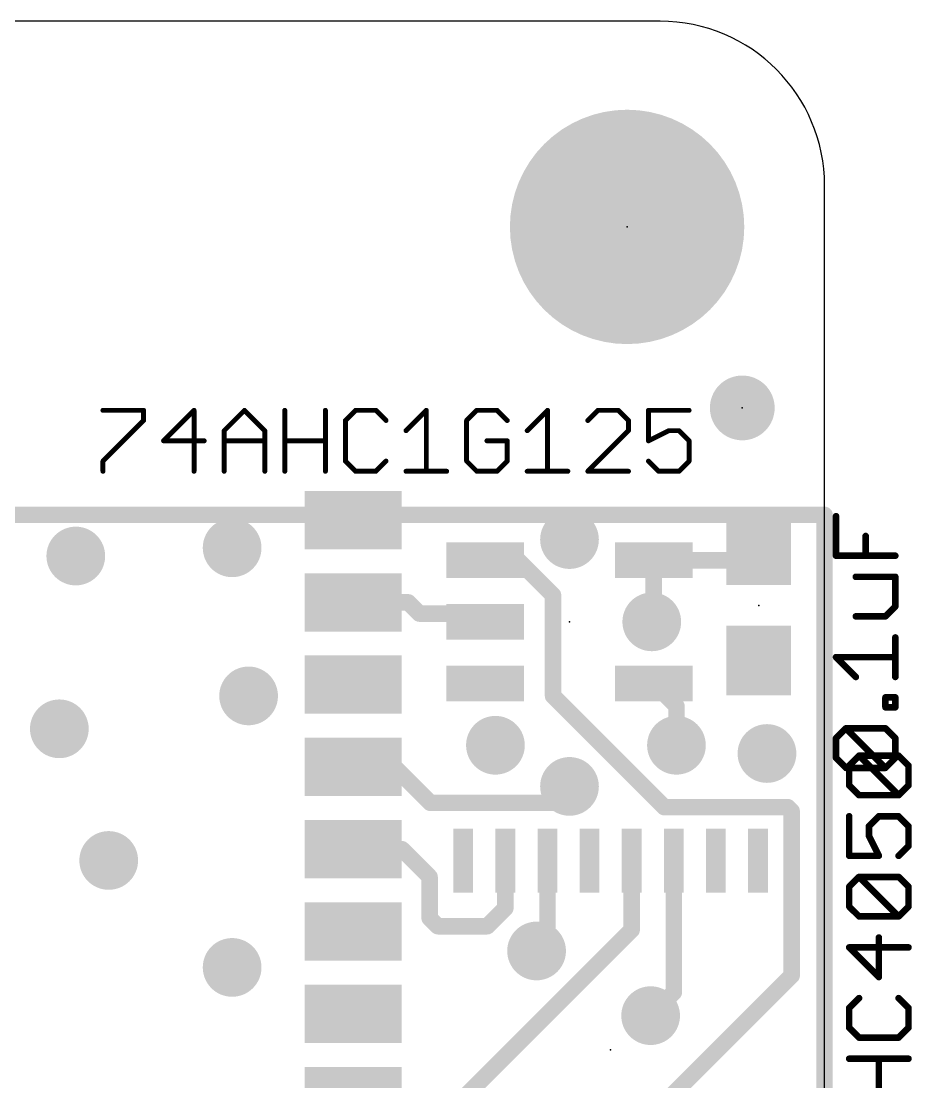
# Model space of a CAD drawing. Extents: x -4.5 to 33.1, y -5.3 to 33.
# Drawn here: x 19.35 to 33.1, y 16.65 to 33.02 of the extents above; entities that cross this region are included whole.
import ezdxf

# ---------------------------------------------------------------- set-up
doc = ezdxf.new("R2010")
doc.units = 0
for name, color, linetype in [('1', 12, 'CONTINUOUS'), ('17', 110, 'CONTINUOUS'), ('18', 110, 'CONTINUOUS'), ('20', 53, 'CONTINUOUS'), ('23', 53, 'CONTINUOUS'), ('27', 4, 'CONTINUOUS'), ('30', 253, 'CONTINUOUS')]:
    doc.layers.add(name, color=color, linetype=linetype)

# ---------------------------------------------------------------- blocks, each defined once
blk = doc.blocks.new('RECT')
blk.add_solid([(-0.5, -0.5), (0.5, -0.5), (-0.5, 0.5), (0.5, 0.5)])
blk = doc.blocks.new('PIE')
at = {"const_width": 0.5}
blk.add_lwpolyline([(0, -0.25, 1), (0, 0.25, 1), (0, -0.25)], format="xyb", dxfattribs=at)
blk = doc.blocks.new('ROUNDP')
at = {"const_width": 0.5}
blk.add_lwpolyline([(0, -0.25, 1), (0, 0.25, 1), (0, -0.25)], format="xyb", dxfattribs=at)
blk = doc.blocks.new('ROUNDV')
at = {"const_width": 0.5}
blk.add_lwpolyline([(0, -0.25, 1), (0, 0.25, 1), (0, -0.25)], format="xyb", dxfattribs=at)

msp = doc.modelspace()

# ---------------------------------------------------------------- linework, layer by layer
at = {"layer": '1', "const_width": 0.254}
for points in [[(0, 25.4), (31.75, 25.4)], [(31.75, 25.4), (31.75, 0)], [(30.48, 24.853), (30.326, 24.699)], [(30.734, 24.853), (30.48, 24.853)], [(27.021, 24.699), (26.513, 24.699)], [(27.559, 24.161), (27.021, 24.699)], [(29.113, 24.699), (29.113, 23.779)], [(29.113, 24.699), (30.326, 24.699)], [(27.559, 24.161), (27.559, 22.606)], [(24.475, 24.05), (25.323, 24.05)], [(25.497, 23.876), (25.323, 24.05)], [(26.386, 23.876), (25.497, 23.876)], [(26.513, 23.749), (26.386, 23.876)], [(29.113, 23.779), (29.083, 23.749)], [(29.464, 22.448), (29.113, 22.799)], [(29.2767, 20.8883), (27.559, 22.606)], [(29.464, 22.448), (29.464, 21.844)], [(24.475, 21.51), (25.11, 21.51)], [(25.665, 20.955), (25.11, 21.51)], [(27.813, 21.209), (27.559, 20.955)], [(27.559, 20.955), (25.665, 20.955)], [(29.2767, 20.8883), (31.1817, 20.8883)], [(31.1817, 20.8883), (31.242, 20.828)], [(31.242, 20.828), (31.242, 18.288)], [(25.226, 20.24), (24.475, 20.24)], [(25.654, 19.812), (25.226, 20.24)], [(26.823, 20.0628), (26.823, 19.33)], [(27.473, 20.0628), (27.473, 18.837)], [(28.773, 20.0628), (28.773, 18.994)], [(29.423, 20.0628), (29.423, 18.0281)], [(25.654, 19.812), (25.654, 19.177)], [(26.823, 19.33), (26.543, 19.05)], [(25.781, 19.05), (25.654, 19.177)], [(26.543, 19.05), (25.781, 19.05)], [(28.773, 18.994), (24.939, 15.16)], [(27.473, 18.837), (27.305, 18.669)], [(31.242, 18.288), (29.027, 16.073)], [(29.423, 18.0281), (29.0655, 17.6706)]]:
    msp.add_lwpolyline(points, dxfattribs=at)
at = {"layer": '1', "const_width": 0.127}
for points in [[(31.8135, 25.4, 1), (31.6865, 25.4)], [(31.75, 25.3365, 1), (31.75, 25.4635)], [(30.48, 24.9165, 1), (30.48, 24.7895)], [(30.5249, 24.8081, 1), (30.4351, 24.8979)], [(30.734, 24.7895, 1), (30.734, 24.9165)], [(26.513, 24.7625, 1), (26.513, 24.6355)], [(27.0659, 24.7439, 1), (26.9761, 24.6541)], [(27.021, 24.6355, 1), (27.021, 24.7625)], [(29.1765, 24.699, 1), (29.0495, 24.699)], [(29.113, 24.7625, 1), (29.113, 24.6355)], [(30.2811, 24.7439, 1), (30.3709, 24.6541)], [(30.326, 24.6355, 1), (30.326, 24.7625)], [(27.6225, 24.161, 1), (27.4955, 24.161)], [(27.5141, 24.1161, 1), (27.6039, 24.2059)], [(24.475, 24.1135, 1), (24.475, 23.9865)], [(25.3679, 24.0949, 1), (25.2781, 24.0051)], [(25.323, 23.9865, 1), (25.323, 24.1135)], [(25.497, 23.9395, 1), (25.497, 23.8125)], [(25.4521, 23.8311, 1), (25.5419, 23.9209)], [(26.4309, 23.9209, 1), (26.3411, 23.8311)], [(26.386, 23.8125, 1), (26.386, 23.9395)], [(29.1579, 23.7341, 1), (29.0681, 23.8239)], [(26.4681, 23.7041, 1), (26.5579, 23.7939)], [(29.0381, 23.7939, 1), (29.1279, 23.7041)], [(29.0495, 23.779, 1), (29.1765, 23.779)], [(29.1579, 22.8439, 1), (29.0681, 22.7541)], [(27.6039, 22.6509, 1), (27.5141, 22.5611)], [(27.4955, 22.606, 1), (27.6225, 22.606)], [(29.5275, 22.448, 1), (29.4005, 22.448)], [(29.4191, 22.4031, 1), (29.5089, 22.4929)], [(29.4005, 21.844, 1), (29.5275, 21.844)], [(24.475, 21.5735, 1), (24.475, 21.4465)], [(25.1549, 21.5549, 1), (25.0651, 21.4651)], [(25.11, 21.4465, 1), (25.11, 21.5735)], [(27.8579, 21.1641, 1), (27.7681, 21.2539)], [(25.665, 21.0185, 1), (25.665, 20.8915)], [(25.6201, 20.9101, 1), (25.7099, 20.9999)], [(27.5141, 20.9999, 1), (27.6039, 20.9101)], [(27.559, 20.8915, 1), (27.559, 21.0185)], [(29.2767, 20.9518, 1), (29.2767, 20.8248)], [(29.2318, 20.8434, 1), (29.3216, 20.9332)], [(31.2266, 20.9332, 1), (31.1368, 20.8434)], [(31.3055, 20.828, 1), (31.1785, 20.828)], [(31.1817, 20.8248, 1), (31.1817, 20.9518)], [(31.1971, 20.7831, 1), (31.2869, 20.8729)], [(24.475, 20.3035, 1), (24.475, 20.1765)], [(25.2709, 20.2849, 1), (25.1811, 20.1951)], [(25.226, 20.1765, 1), (25.226, 20.3035)], [(26.8865, 20.0628, 1), (26.7595, 20.0628)], [(27.5365, 20.0628, 1), (27.4095, 20.0628)], [(28.8365, 20.0628, 1), (28.7095, 20.0628)], [(29.4865, 20.0628, 1), (29.3595, 20.0628)], [(25.7175, 19.812, 1), (25.5905, 19.812)], [(25.6091, 19.7671, 1), (25.6989, 19.8569)], [(26.7595, 19.33, 1), (26.8865, 19.33)], [(26.8679, 19.2851, 1), (26.7781, 19.3749)], [(25.6989, 19.2219, 1), (25.6091, 19.1321)], [(25.5905, 19.177, 1), (25.7175, 19.177)], [(25.781, 19.1135, 1), (25.781, 18.9865)], [(25.7361, 19.0051, 1), (25.8259, 19.0949)], [(26.4981, 19.0949, 1), (26.5879, 19.0051)], [(26.543, 18.9865, 1), (26.543, 19.1135)], [(28.7095, 18.994, 1), (28.8365, 18.994)], [(28.8179, 18.9491, 1), (28.7281, 19.0389)], [(27.4095, 18.837, 1), (27.5365, 18.837)], [(27.5179, 18.7921, 1), (27.4281, 18.8819)], [(27.2601, 18.7139, 1), (27.3499, 18.6241)], [(31.1785, 18.288, 1), (31.3055, 18.288)], [(31.2869, 18.2431, 1), (31.1971, 18.3329)], [(29.3595, 18.0281, 1), (29.4865, 18.0281)], [(29.4679, 17.9832, 1), (29.3781, 18.073)], [(29.0205, 17.7155, 1), (29.1104, 17.6256)]]:
    msp.add_lwpolyline(points, format="xyb", dxfattribs=at)
at = {"layer": '20'}
for p, q in [((29.21, 33.02), (2.54, 33.02)), ((31.75, 2.54), (31.75, 30.48))]:
    msp.add_line(p, q, dxfattribs=at)
msp.add_arc((29.21, 30.48), 2.54, 0, 90, dxfattribs=at)
at = {"layer": '23'}
for p in [(28.702, 29.845), (30.48, 27.051), (30.734, 24.003), (27.813, 23.749), (28.448, 17.145)]:
    msp.add_point(p, dxfattribs=at)
at = {"layer": '27'}
for points, const_width in [([(20.6121, 27.0328, 1), (20.6121, 26.9947)], 0.0381), ([(21.2582, 27.0137, 1), (21.2201, 27.0137)], 0.0381), ([(21.2392, 26.9947, 1), (21.2392, 27.0328)], 0.0381), ([(22.037, 27.0137, 1), (21.9989, 27.0137)], 0.0381), ([(22.0314, 27.0002, 1), (22.0044, 27.0272)], 0.0381), ([(22.8101, 27.0272, 1), (22.7832, 27.0002)], 0.0381), ([(22.8101, 27.0002, 1), (22.7832, 27.0272)], 0.0381), ([(23.4377, 27.0137, 1), (23.3996, 27.0137)], 0.0381), ([(24.0648, 27.0137, 1), (24.0267, 27.0137)], 0.0381), ([(24.5109, 27.0328, 1), (24.5109, 26.9947)], 0.0381), ([(24.5244, 27.0002, 1), (24.4975, 27.0272)], 0.0381), ([(24.8379, 27.0272, 1), (24.811, 27.0002)], 0.0381), ([(24.8245, 26.9947, 1), (24.8245, 27.0328)], 0.0381), ([(25.6223, 27.0137, 1), (25.5842, 27.0137)], 0.0381), ([(25.6167, 27.0002, 1), (25.5898, 27.0272)], 0.0381), ([(26.382, 27.0328, 1), (26.382, 26.9947)], 0.0381), ([(26.3954, 27.0002, 1), (26.3685, 27.0272)], 0.0381), ([(26.709, 27.0272, 1), (26.682, 27.0002)], 0.0381), ([(26.6955, 26.9947, 1), (26.6955, 27.0328)], 0.0381), ([(27.4933, 27.0137, 1), (27.4552, 27.0137)], 0.0381), ([(27.4877, 27.0002, 1), (27.4608, 27.0272)], 0.0381), ([(28.253, 27.0328, 1), (28.253, 26.9947)], 0.0381), ([(28.2665, 27.0002, 1), (28.2395, 27.0272)], 0.0381), ([(28.58, 27.0272, 1), (28.5531, 27.0002)], 0.0381), ([(28.5666, 26.9947, 1), (28.5666, 27.0328)], 0.0381), ([(29.0508, 27.0137, 1), (29.0127, 27.0137)], 0.0381), ([(29.0318, 27.0328, 1), (29.0318, 26.9947)], 0.0381), ([(29.6588, 26.9947, 1), (29.6588, 27.0328)], 0.0381), ([(21.2201, 26.8569, 1), (21.2582, 26.8569)], 0.0381), ([(21.2526, 26.8435, 1), (21.2257, 26.8704)], 0.0381), ([(24.3732, 26.8569, 1), (24.3351, 26.8569)], 0.0381), ([(24.3407, 26.8704, 1), (24.3676, 26.8435)], 0.0381), ([(24.9678, 26.8435, 1), (24.9947, 26.8704)], 0.0381), ([(26.2443, 26.8569, 1), (26.2062, 26.8569)], 0.0381), ([(26.2117, 26.8704, 1), (26.2387, 26.8435)], 0.0381), ([(26.8388, 26.8435, 1), (26.8658, 26.8704)], 0.0381), ([(28.0828, 26.8704, 1), (28.1097, 26.8435)], 0.0381), ([(28.7424, 26.8569, 1), (28.7043, 26.8569)], 0.0381), ([(28.7098, 26.8435, 1), (28.7368, 26.8704)], 0.0381), ([(22.5022, 26.7002, 1), (22.4641, 26.7002)], 0.0381), ([(22.4697, 26.7136, 1), (22.4966, 26.6867)], 0.0381), ([(23.1293, 26.7002, 1), (23.0912, 26.7002)], 0.0381), ([(23.0967, 26.6867, 1), (23.1237, 26.7136)], 0.0381), ([(25.2762, 26.7136, 1), (25.3032, 26.6867)], 0.0381), ([(27.1473, 26.7136, 1), (27.1742, 26.6867)], 0.0381), ([(28.7043, 26.7002, 1), (28.7424, 26.7002)], 0.0381), ([(28.7368, 26.6867, 1), (28.7098, 26.7136)], 0.0381), ([(29.3453, 26.7192, 1), (29.3453, 26.6811)], 0.0381), ([(29.3538, 26.6831, 1), (29.3368, 26.7172)], 0.0381), ([(29.5155, 26.7136, 1), (29.4886, 26.6867)], 0.0381), ([(29.5021, 26.6811, 1), (29.5021, 26.7192)], 0.0381), ([(21.5476, 26.5625, 1), (21.5476, 26.5244)], 0.0381), ([(21.5341, 26.5569, 1), (21.5611, 26.5299)], 0.0381), ([(22.1747, 26.5244, 1), (22.1747, 26.5625)], 0.0381), ([(22.4831, 26.5625, 1), (22.4831, 26.5244)], 0.0381), ([(23.1102, 26.5244, 1), (23.1102, 26.5625)], 0.0381), ([(23.4187, 26.5625, 1), (23.4187, 26.5244)], 0.0381), ([(24.0457, 26.5244, 1), (24.0457, 26.5625)], 0.0381), ([(26.5387, 26.5625, 1), (26.5387, 26.5244)], 0.0381), ([(26.8713, 26.5434, 1), (26.8332, 26.5434)], 0.0381), ([(26.8523, 26.5244, 1), (26.8523, 26.5625)], 0.0381), ([(29.0127, 26.5434, 1), (29.0508, 26.5434)], 0.0381), ([(29.0232, 26.5604, 1), (29.0403, 26.5264)], 0.0381), ([(29.6779, 26.5434, 1), (29.6398, 26.5434)], 0.0381), ([(29.6454, 26.5299, 1), (29.6723, 26.5569)], 0.0381), ([(20.6312, 26.2299, 1), (20.5931, 26.2299)], 0.0381), ([(20.5986, 26.2433, 1), (20.6256, 26.2164)], 0.0381), ([(24.3676, 26.2433, 1), (24.3407, 26.2164)], 0.0381), ([(24.3351, 26.2299, 1), (24.3732, 26.2299)], 0.0381), ([(24.9947, 26.2164, 1), (24.9678, 26.2433)], 0.0381), ([(26.2387, 26.2433, 1), (26.2117, 26.2164)], 0.0381), ([(26.2062, 26.2299, 1), (26.2443, 26.2299)], 0.0381), ([(26.8332, 26.2299, 1), (26.8713, 26.2299)], 0.0381), ([(26.8658, 26.2164, 1), (26.8388, 26.2433)], 0.0381), ([(29.0452, 26.2433, 1), (29.0183, 26.2164)], 0.0381), ([(29.6398, 26.2299, 1), (29.6779, 26.2299)], 0.0381), ([(29.6723, 26.2164, 1), (29.6454, 26.2433)], 0.0381), ([(20.5931, 26.0731, 1), (20.6312, 26.0731)], 0.0381), ([(21.9989, 26.0731, 1), (22.037, 26.0731)], 0.0381), ([(22.4641, 26.0731, 1), (22.5022, 26.0731)], 0.0381), ([(23.0912, 26.0731, 1), (23.1293, 26.0731)], 0.0381), ([(23.3996, 26.0731, 1), (23.4377, 26.0731)], 0.0381), ([(24.0267, 26.0731, 1), (24.0648, 26.0731)], 0.0381), ([(24.5109, 26.0922, 1), (24.5109, 26.0541)], 0.0381), ([(24.4975, 26.0596, 1), (24.5244, 26.0866)], 0.0381), ([(24.811, 26.0866, 1), (24.8379, 26.0596)], 0.0381), ([(24.8245, 26.0541, 1), (24.8245, 26.0922)], 0.0381), ([(25.2897, 26.0922, 1), (25.2897, 26.0541)], 0.0381), ([(25.5842, 26.0731, 1), (25.6223, 26.0731)], 0.0381), ([(25.9168, 26.0541, 1), (25.9168, 26.0922)], 0.0381), ([(26.382, 26.0922, 1), (26.382, 26.0541)], 0.0381), ([(26.3685, 26.0596, 1), (26.3954, 26.0866)], 0.0381), ([(26.682, 26.0866, 1), (26.709, 26.0596)], 0.0381), ([(26.6955, 26.0541, 1), (26.6955, 26.0922)], 0.0381), ([(27.1607, 26.0922, 1), (27.1607, 26.0541)], 0.0381), ([(27.4552, 26.0731, 1), (27.4933, 26.0731)], 0.0381), ([(27.7878, 26.0541, 1), (27.7878, 26.0922)], 0.0381), ([(28.0828, 26.0866, 1), (28.1097, 26.0596)], 0.0381), ([(28.0963, 26.0922, 1), (28.0963, 26.0541)], 0.0381), ([(28.7233, 26.0541, 1), (28.7233, 26.0922)], 0.0381), ([(29.1885, 26.0922, 1), (29.1885, 26.0541)], 0.0381), ([(29.1751, 26.0596, 1), (29.202, 26.0866)], 0.0381), ([(29.4886, 26.0866, 1), (29.5155, 26.0596)], 0.0381), ([(29.5021, 26.0541, 1), (29.5021, 26.0922)], 0.0381), ([(31.9524, 25.3794, 1), (31.9016, 25.3794)], 0.0508), ([(32.41, 25.0743, 1), (32.3592, 25.0743)], 0.0508), ([(31.927, 24.7947, 1), (31.927, 24.7439)], 0.0508), ([(31.9016, 24.7693, 1), (31.9524, 24.7693)], 0.0508), ([(32.3592, 24.7693, 1), (32.41, 24.7693)], 0.0508), ([(32.8422, 24.7439, 1), (32.8422, 24.7947)], 0.0508), ([(32.2321, 24.4693, 1), (32.2321, 24.4185)], 0.0508), ([(32.8676, 24.4439, 1), (32.8168, 24.4439)], 0.0508), ([(32.8422, 24.4185, 1), (32.8422, 24.4693)], 0.0508), ([(32.8168, 23.9863, 1), (32.8676, 23.9863)], 0.0508), ([(32.8602, 23.9683, 1), (32.8242, 24.0042)], 0.0508), ([(32.2321, 23.8592, 1), (32.2321, 23.8084)], 0.0508), ([(32.6717, 23.8517, 1), (32.7076, 23.8158)], 0.0508), ([(32.6897, 23.8084, 1), (32.6897, 23.8592)], 0.0508), ([(32.8676, 23.5084, 1), (32.8168, 23.5084)], 0.0508), ([(31.945, 23.2213, 1), (31.9091, 23.1853)], 0.0508), ([(31.927, 23.2287, 1), (31.927, 23.1779)], 0.0508), ([(32.8422, 23.1779, 1), (32.8422, 23.2287)], 0.0508), ([(32.2141, 22.8803, 1), (32.25, 22.9162)], 0.0508), ([(32.8168, 22.8982, 1), (32.8676, 22.8982)], 0.0508), ([(32.7151, 22.583, 1), (32.6643, 22.583)], 0.0508), ([(32.6897, 22.6084, 1), (32.6897, 22.5576)], 0.0508), ([(32.8676, 22.583, 1), (32.8168, 22.583)], 0.0508), ([(32.8422, 22.5576, 1), (32.8422, 22.6084)], 0.0508), ([(32.6897, 22.4559, 1), (32.6897, 22.4051)], 0.0508), ([(32.6643, 22.4305, 1), (32.7151, 22.4305)], 0.0508), ([(32.8168, 22.4305, 1), (32.8676, 22.4305)], 0.0508), ([(32.8422, 22.4051, 1), (32.8422, 22.4559)], 0.0508), ([(32.0796, 22.1305, 1), (32.0796, 22.0797)], 0.0508), ([(32.0975, 22.123, 1), (32.0616, 22.0871)], 0.0508), ([(32.0975, 22.0871, 1), (32.0616, 22.123)], 0.0508), ([(32.7076, 22.123, 1), (32.6717, 22.0871)], 0.0508), ([(32.6897, 22.0797, 1), (32.6897, 22.1305)], 0.0508), ([(31.9524, 21.9526, 1), (31.9016, 21.9526)], 0.0508), ([(31.9091, 21.9705, 1), (31.945, 21.9346)], 0.0508), ([(32.8676, 21.9526, 1), (32.8168, 21.9526)], 0.0508), ([(32.8242, 21.9346, 1), (32.8602, 21.9705)], 0.0508), ([(31.945, 21.6655, 1), (31.9091, 21.6295)], 0.0508), ([(31.9016, 21.6475, 1), (31.9524, 21.6475)], 0.0508), ([(32.2828, 21.7087, 1), (32.2828, 21.6579)], 0.0508), ([(32.3007, 21.7012, 1), (32.2648, 21.6653)], 0.0508), ([(32.3007, 21.6653, 1), (32.2648, 21.7012)], 0.0508), ([(32.8168, 21.6475, 1), (32.8676, 21.6475)], 0.0508), ([(32.8602, 21.6295, 1), (32.8242, 21.6655)], 0.0508), ([(32.9108, 21.7012, 1), (32.8749, 21.6653)], 0.0508), ([(32.8929, 21.6579, 1), (32.8929, 21.7087)], 0.0508), ([(32.0796, 21.5204, 1), (32.0796, 21.4696)], 0.0508), ([(32.0616, 21.477, 1), (32.0975, 21.5129)], 0.0508), ([(32.1556, 21.5307, 1), (32.1048, 21.5307)], 0.0508), ([(32.1123, 21.5487, 1), (32.1482, 21.5128)], 0.0508), ([(32.6717, 21.5129, 1), (32.7076, 21.477)], 0.0508), ([(32.6717, 21.477, 1), (32.7076, 21.5129)], 0.0508), ([(32.6897, 21.4696, 1), (32.6897, 21.5204)], 0.0508), ([(33.0708, 21.5307, 1), (33.02, 21.5307)], 0.0508), ([(33.0274, 21.5128, 1), (33.0634, 21.5487)], 0.0508), ([(32.1048, 21.2257, 1), (32.1556, 21.2257)], 0.0508), ([(32.1482, 21.2436, 1), (32.1123, 21.2077)], 0.0508), ([(32.2828, 21.0986, 1), (32.2828, 21.0478)], 0.0508), ([(32.8929, 21.0478, 1), (32.8929, 21.0986)], 0.0508), ([(33.02, 21.2257, 1), (33.0708, 21.2257)], 0.0508), ([(33.0634, 21.2077, 1), (33.0274, 21.2436)], 0.0508), ([(32.2648, 21.0552, 1), (32.3007, 21.0911)], 0.0508), ([(32.8749, 21.0911, 1), (32.9108, 21.0552)], 0.0508), ([(32.8749, 21.0552, 1), (32.9108, 21.0911)], 0.0508), ([(32.1556, 20.7477, 1), (32.1048, 20.7477)], 0.0508), ([(32.5878, 20.7732, 1), (32.5878, 20.7223)], 0.0508), ([(32.6058, 20.7298, 1), (32.5698, 20.7657)], 0.0508), ([(32.9108, 20.7657, 1), (32.8749, 20.7298)], 0.0508), ([(32.8929, 20.7223, 1), (32.8929, 20.7732)], 0.0508), ([(32.4607, 20.5952, 1), (32.4099, 20.5952)], 0.0508), ([(32.4173, 20.6132, 1), (32.4532, 20.5773)], 0.0508), ([(33.0708, 20.5952, 1), (33.02, 20.5952)], 0.0508), ([(33.0274, 20.5773, 1), (33.0634, 20.6132)], 0.0508), ([(32.458, 20.454, 1), (32.4126, 20.4313)], 0.0508), ([(32.4099, 20.4427, 1), (32.4607, 20.4427)], 0.0508), ([(33.02, 20.2902, 1), (33.0708, 20.2902)], 0.0508), ([(33.0634, 20.2722, 1), (33.0274, 20.3081)], 0.0508), ([(32.1302, 20.163, 1), (32.1302, 20.1122)], 0.0508), ([(32.1048, 20.1376, 1), (32.1556, 20.1376)], 0.0508), ([(32.5651, 20.1263, 1), (32.6105, 20.149)], 0.0508), ([(32.5878, 20.1122, 1), (32.5878, 20.163)], 0.0508), ([(32.8749, 20.1556, 1), (32.9108, 20.1197)], 0.0508), ([(32.2828, 19.8376, 1), (32.2828, 19.7868)], 0.0508), ([(32.3007, 19.8302, 1), (32.2648, 19.7943)], 0.0508), ([(32.3007, 19.7943, 1), (32.2648, 19.8302)], 0.0508), ([(32.9108, 19.8302, 1), (32.8749, 19.7943)], 0.0508), ([(32.8929, 19.7868, 1), (32.8929, 19.8376)], 0.0508), ([(32.1556, 19.6597, 1), (32.1048, 19.6597)], 0.0508), ([(32.1123, 19.6777, 1), (32.1482, 19.6417)], 0.0508), ([(33.0708, 19.6597, 1), (33.02, 19.6597)], 0.0508), ([(33.0274, 19.6417, 1), (33.0634, 19.6777)], 0.0508), ([(32.1048, 19.3546, 1), (32.1556, 19.3546)], 0.0508), ([(32.1482, 19.3726, 1), (32.1123, 19.3367)], 0.0508), ([(33.02, 19.3546, 1), (33.0708, 19.3546)], 0.0508), ([(33.0634, 19.3367, 1), (33.0274, 19.3726)], 0.0508), ([(32.2828, 19.2275, 1), (32.2828, 19.1767)], 0.0508), ([(32.2648, 19.1842, 1), (32.3007, 19.2201)], 0.0508), ([(32.8749, 19.2201, 1), (32.9108, 19.1842)], 0.0508), ([(32.8749, 19.1842, 1), (32.9108, 19.2201)], 0.0508), ([(32.8929, 19.1767, 1), (32.8929, 19.2275)], 0.0508), ([(32.6132, 18.8767, 1), (32.5624, 18.8767)], 0.0508), ([(32.1302, 18.7496, 1), (32.1302, 18.6988)], 0.0508), ([(32.1482, 18.7421, 1), (32.1123, 18.7062)], 0.0508), ([(33.0454, 18.6988, 1), (33.0454, 18.7496)], 0.0508), ([(32.5624, 18.2666, 1), (32.6132, 18.2666)], 0.0508), ([(32.5698, 18.2486, 1), (32.6058, 18.2846)], 0.0508), ([(32.3007, 17.9232, 1), (32.2648, 17.9592)], 0.0508), ([(32.9108, 17.9592, 1), (32.8749, 17.9232)], 0.0508), ([(32.1556, 17.7887, 1), (32.1048, 17.7887)], 0.0508), ([(32.1123, 17.8066, 1), (32.1482, 17.7707)], 0.0508), ([(33.0708, 17.7887, 1), (33.02, 17.7887)], 0.0508), ([(33.0274, 17.7707, 1), (33.0634, 17.8066)], 0.0508), ([(32.1482, 17.5016, 1), (32.1123, 17.4656)], 0.0508), ([(33.0634, 17.4656, 1), (33.0274, 17.5016)], 0.0508), ([(32.1048, 17.4836, 1), (32.1556, 17.4836)], 0.0508), ([(32.2828, 17.3565, 1), (32.2828, 17.3057)], 0.0508), ([(32.2648, 17.3131, 1), (32.3007, 17.349)], 0.0508), ([(32.8749, 17.349, 1), (32.9108, 17.3131)], 0.0508), ([(32.8929, 17.3057, 1), (32.8929, 17.3565)], 0.0508), ([(33.02, 17.4836, 1), (33.0708, 17.4836)], 0.0508), ([(32.1302, 17.0311, 1), (32.1302, 16.9803)], 0.0508), ([(32.6132, 17.0057, 1), (32.5624, 17.0057)], 0.0508), ([(33.0454, 16.9803, 1), (33.0454, 17.0311)], 0.0508)]:
    msp.add_lwpolyline(points, format="xyb", dxfattribs=dict(at, const_width=const_width))
for points, const_width in [([(20.6121, 27.0137), (21.2392, 27.0137)], 0.0762), ([(21.2392, 27.0137), (21.2392, 26.8569)], 0.0762), ([(22.0179, 27.0137), (21.5476, 26.5434)], 0.0762), ([(22.0179, 26.0731), (22.0179, 27.0137)], 0.0762), ([(22.4831, 26.7002), (22.7967, 27.0137)], 0.0762), ([(22.7967, 27.0137), (23.1102, 26.7002)], 0.0762), ([(23.4187, 26.0731), (23.4187, 27.0137)], 0.0762), ([(24.0457, 27.0137), (24.0457, 26.0731)], 0.0762), ([(24.5109, 27.0137), (24.3542, 26.8569)], 0.0762), ([(24.8245, 27.0137), (24.5109, 27.0137)], 0.0762), ([(24.9812, 26.8569), (24.8245, 27.0137)], 0.0762), ([(25.2897, 26.7002), (25.6032, 27.0137)], 0.0762), ([(25.6032, 27.0137), (25.6032, 26.0731)], 0.0762), ([(26.382, 27.0137), (26.2252, 26.8569)], 0.0762), ([(26.6955, 27.0137), (26.382, 27.0137)], 0.0762), ([(26.8523, 26.8569), (26.6955, 27.0137)], 0.0762), ([(27.1607, 26.7002), (27.4743, 27.0137)], 0.0762), ([(27.4743, 27.0137), (27.4743, 26.0731)], 0.0762), ([(28.253, 27.0137), (28.0963, 26.8569)], 0.0762), ([(28.5666, 27.0137), (28.253, 27.0137)], 0.0762), ([(28.7233, 26.8569), (28.5666, 27.0137)], 0.0762), ([(29.6588, 27.0137), (29.0318, 27.0137)], 0.0762), ([(29.0318, 27.0137), (29.0318, 26.5434)], 0.0762), ([(21.2392, 26.8569), (20.6121, 26.2299)], 0.0762), ([(24.3542, 26.8569), (24.3542, 26.2299)], 0.0762), ([(26.2252, 26.8569), (26.2252, 26.2299)], 0.0762), ([(28.7233, 26.7002), (28.7233, 26.8569)], 0.0762), ([(22.4831, 26.0731), (22.4831, 26.7002)], 0.0762), ([(23.1102, 26.7002), (23.1102, 26.0731)], 0.0762), ([(28.0963, 26.0731), (28.7233, 26.7002)], 0.0762), ([(29.0318, 26.5434), (29.3453, 26.7002)], 0.0762), ([(29.3453, 26.7002), (29.5021, 26.7002)], 0.0762), ([(29.5021, 26.7002), (29.6588, 26.5434)], 0.0762), ([(21.5476, 26.5434), (22.1747, 26.5434)], 0.0762), ([(22.4831, 26.5434), (23.1102, 26.5434)], 0.0762), ([(23.4187, 26.5434), (24.0457, 26.5434)], 0.0762), ([(26.8523, 26.5434), (26.5387, 26.5434)], 0.0762), ([(26.8523, 26.2299), (26.8523, 26.5434)], 0.0762), ([(29.6588, 26.5434), (29.6588, 26.2299)], 0.0762), ([(20.6121, 26.2299), (20.6121, 26.0731)], 0.0762), ([(24.3542, 26.2299), (24.5109, 26.0731)], 0.0762), ([(24.8245, 26.0731), (24.9812, 26.2299)], 0.0762), ([(26.2252, 26.2299), (26.382, 26.0731)], 0.0762), ([(26.6955, 26.0731), (26.8523, 26.2299)], 0.0762), ([(29.1885, 26.0731), (29.0318, 26.2299)], 0.0762), ([(29.6588, 26.2299), (29.5021, 26.0731)], 0.0762), ([(24.5109, 26.0731), (24.8245, 26.0731)], 0.0762), ([(25.2897, 26.0731), (25.9168, 26.0731)], 0.0762), ([(26.382, 26.0731), (26.6955, 26.0731)], 0.0762), ([(27.1607, 26.0731), (27.7878, 26.0731)], 0.0762), ([(28.7233, 26.0731), (28.0963, 26.0731)], 0.0762), ([(29.5021, 26.0731), (29.1885, 26.0731)], 0.0762), ([(31.927, 24.7693), (31.927, 25.3794)], 0.1016), ([(32.3846, 24.7693), (32.3846, 25.0743)], 0.1016), ([(32.8422, 24.7693), (31.927, 24.7693)], 0.1016), ([(32.8422, 24.4439), (32.2321, 24.4439)], 0.1016), ([(32.8422, 23.9863), (32.8422, 24.4439)], 0.1016), ([(32.6897, 23.8338), (32.8422, 23.9863)], 0.1016), ([(32.2321, 23.8338), (32.6897, 23.8338)], 0.1016), ([(32.8422, 22.8982), (32.8422, 23.5084)], 0.1016), ([(32.2321, 22.8982), (31.927, 23.2033)], 0.1016), ([(31.927, 23.2033), (32.8422, 23.2033)], 0.1016), ([(32.6897, 22.4305), (32.6897, 22.583)], 0.1016), ([(32.6897, 22.583), (32.8422, 22.583)], 0.1016), ([(32.8422, 22.583), (32.8422, 22.4305)], 0.1016), ([(32.8422, 22.4305), (32.6897, 22.4305)], 0.1016), ([(31.927, 21.9526), (32.0796, 22.1051)], 0.1016), ([(32.0796, 22.1051), (32.6897, 22.1051)], 0.1016), ([(32.6897, 21.495), (32.0796, 22.1051)], 0.1016), ([(32.6897, 22.1051), (32.8422, 21.9526)], 0.1016), ([(31.927, 21.6475), (31.927, 21.9526)], 0.1016), ([(32.8422, 21.9526), (32.8422, 21.6475)], 0.1016), ([(32.0796, 21.495), (31.927, 21.6475)], 0.1016), ([(32.1302, 21.5307), (32.2828, 21.6833)], 0.1016), ([(32.2828, 21.6833), (32.8929, 21.6833)], 0.1016), ([(32.8929, 21.0732), (32.2828, 21.6833)], 0.1016), ([(32.8422, 21.6475), (32.6897, 21.495)], 0.1016), ([(32.8929, 21.6833), (33.0454, 21.5307)], 0.1016), ([(32.6897, 21.495), (32.0796, 21.495)], 0.1016), ([(32.1302, 21.2257), (32.1302, 21.5307)], 0.1016), ([(33.0454, 21.5307), (33.0454, 21.2257)], 0.1016), ([(32.2828, 21.0732), (32.1302, 21.2257)], 0.1016), ([(32.8929, 21.0732), (32.2828, 21.0732)], 0.1016), ([(33.0454, 21.2257), (32.8929, 21.0732)], 0.1016), ([(32.1302, 20.7477), (32.1302, 20.1376)], 0.1016), ([(32.4353, 20.5952), (32.5878, 20.7477)], 0.1016), ([(32.5878, 20.7477), (32.8929, 20.7477)], 0.1016), ([(32.8929, 20.7477), (33.0454, 20.5952)], 0.1016), ([(32.4353, 20.4427), (32.4353, 20.5952)], 0.1016), ([(33.0454, 20.5952), (33.0454, 20.2902)], 0.1016), ([(32.5878, 20.1376), (32.4353, 20.4427)], 0.1016), ([(33.0454, 20.2902), (32.8929, 20.1376)], 0.1016), ([(32.1302, 20.1376), (32.5878, 20.1376)], 0.1016), ([(32.1302, 19.6597), (32.2828, 19.8122)], 0.1016), ([(32.2828, 19.8122), (32.8929, 19.8122)], 0.1016), ([(32.8929, 19.2021), (32.2828, 19.8122)], 0.1016), ([(32.8929, 19.8122), (33.0454, 19.6597)], 0.1016), ([(32.1302, 19.3546), (32.1302, 19.6597)], 0.1016), ([(33.0454, 19.6597), (33.0454, 19.3546)], 0.1016), ([(32.2828, 19.2021), (32.1302, 19.3546)], 0.1016), ([(33.0454, 19.3546), (32.8929, 19.2021)], 0.1016), ([(32.8929, 19.2021), (32.2828, 19.2021)], 0.1016), ([(32.5878, 18.2666), (32.5878, 18.8767)], 0.1016), ([(33.0454, 18.7242), (32.1302, 18.7242)], 0.1016), ([(32.1302, 18.7242), (32.5878, 18.2666)], 0.1016), ([(32.2828, 17.9412), (32.1302, 17.7887)], 0.1016), ([(33.0454, 17.7887), (32.8929, 17.9412)], 0.1016), ([(32.1302, 17.7887), (32.1302, 17.4836)], 0.1016), ([(33.0454, 17.4836), (33.0454, 17.7887)], 0.1016), ([(32.1302, 17.4836), (32.2828, 17.3311)], 0.1016), ([(32.8929, 17.3311), (33.0454, 17.4836)], 0.1016), ([(32.2828, 17.3311), (32.8929, 17.3311)], 0.1016), ([(32.1302, 17.0057), (33.0454, 17.0057)], 0.1016), ([(32.5878, 16.3956), (32.5878, 17.0057)], 0.1016)]:
    msp.add_lwpolyline(points, dxfattribs=dict(at, const_width=const_width))

# ---------------------------------------------------------------- block references
at = {"layer": '1'}
msp.add_blockref('PIE', (30.48, 27.051), dxfattribs=at)
for p, xscale, yscale in [((24.475, 25.32), 1.5, 0.9), ((24.475, 24.05), 1.5, 0.9), ((24.475, 22.78), 1.5, 0.9), ((24.475, 21.51), 1.5, 0.9), ((24.475, 20.24), 1.5, 0.9), ((26.173, 20.0628), 0.3048, 0.9906), ((26.823, 20.0628), 0.3048, 0.9906), ((27.473, 20.0628), 0.3048, 0.9906), ((28.123, 20.0628), 0.3048, 0.9906), ((28.773, 20.0628), 0.3048, 0.9906), ((29.423, 20.0628), 0.3048, 0.9906), ((30.073, 20.0628), 0.3048, 0.9906), ((30.723, 20.0628), 0.3048, 0.9906), ((24.475, 18.97), 1.5, 0.9), ((24.475, 17.7), 1.5, 0.9), ((24.475, 16.43), 1.5, 0.9)]:
    msp.add_blockref('RECT', p, dxfattribs=dict(at, xscale=xscale, yscale=yscale))
at = {"layer": '1', "xscale": 1.075, "rotation": 270}
for p in [(30.734, 24.853), (30.734, 23.153)]:
    msp.add_blockref('RECT', p, dxfattribs=at)
at = {"layer": '1', "xscale": 0.55, "yscale": 1.2, "rotation": 270}
for p in [(26.513, 24.699), (29.113, 24.699), (26.513, 23.749), (26.513, 22.799), (29.113, 22.799)]:
    msp.add_blockref('RECT', p, dxfattribs=at)
at = {"layer": '17', "xscale": 3.516, "yscale": 3.516}
msp.add_blockref('ROUNDP', (28.702, 29.845), dxfattribs=at)
at = {"layer": '18', "xscale": 0.9064, "yscale": 0.9064}
for p in [(27.813, 25.019), (27.813, 25.019), (20.193, 24.765), (20.193, 24.765), (22.606, 24.892), (22.606, 24.892), (29.083, 23.749), (29.083, 23.749), (22.86, 22.606), (22.86, 22.606), (19.939, 22.098), (19.939, 22.098), (26.67, 21.844), (26.67, 21.844), (29.464, 21.844), (29.464, 21.844), (30.861, 21.717), (30.861, 21.717), (27.813, 21.209), (27.813, 21.209), (20.701, 20.066), (20.701, 20.066), (27.305, 18.669), (27.305, 18.669), (22.606, 18.415), (22.606, 18.415), (29.0655, 17.6706), (29.0655, 17.6706)]:
    msp.add_blockref('ROUNDV', p, dxfattribs=at)
at = {"layer": '30', "xscale": 3.6176, "yscale": 3.6176}
msp.add_blockref('ROUNDP', (28.702, 29.845), dxfattribs=at)

doc.saveas('drawing.dxf')
